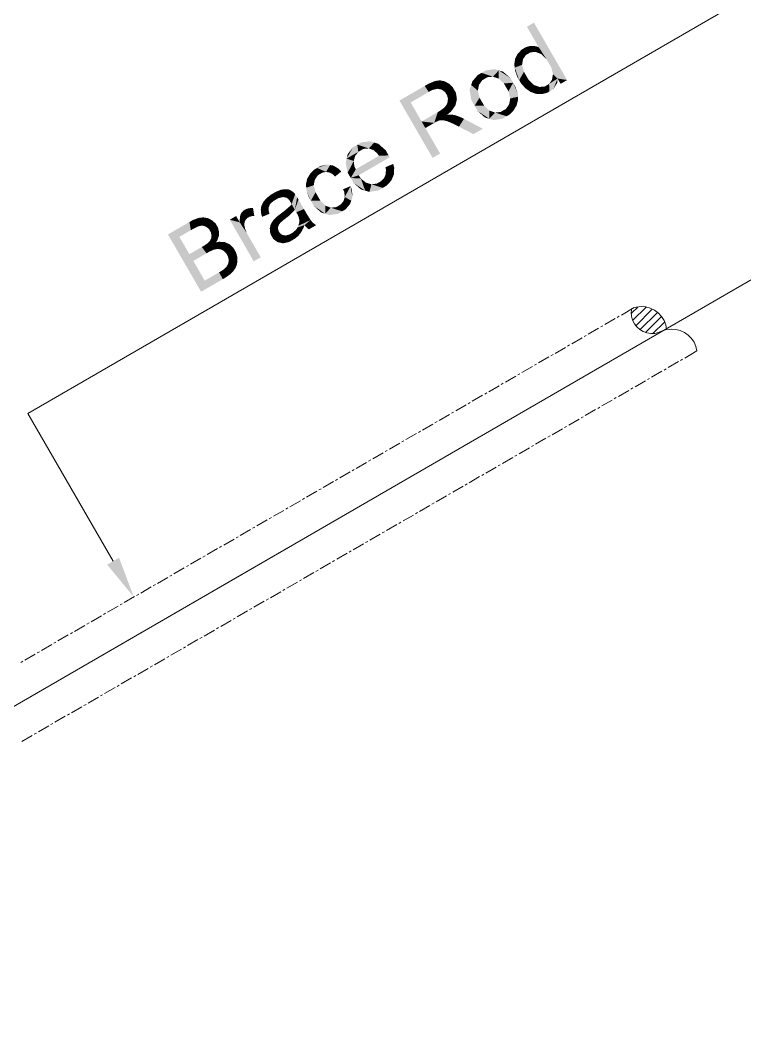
# Model space of a CAD drawing. Header units: millimetres. Extents: x 2 to 579, y 1 to 405.
# Drawn here: x 223.62 to 233.08, y 104.47 to 117.67 of the extents above; entities that cross this region are included whole.
import ezdxf

# ---------------------------------------------------------------- set-up
doc = ezdxf.new("R2010")
doc.units = ezdxf.units.MM
doc.linetypes.add('XKITLINE00', pattern=[0])
doc.layers.add('LinkedObject', color=7, linetype='Continuous', lineweight=0)

# ---------------------------------------------------------------- blocks, each defined once
blk = doc.blocks.new('*A4')
at = {"layer": 'LinkedObject'}
for color, points in [(7, [(230.33, 117.64), (230.394, 117.318), (230.238, 117.587)]), (7, [(230.33, 117.64), (230.495, 117.162), (230.394, 117.318)]), (7, [(230.495, 117.162), (230.33, 117.64), (230.763, 116.892)]), (7, [(230.118, 117.235), (230.224, 117.218), (230.101, 117.202)]), (7, [(230.168, 117.287), (230.224, 117.218), (230.118, 117.235)]), (7, [(230.201, 117.307), (230.224, 117.218), (230.168, 117.287)]), (7, [(230.226, 117.321), (230.286, 117.254), (230.201, 117.307)]), (7, [(230.201, 117.307), (230.286, 117.254), (230.254, 117.235)]), (7, [(230.224, 117.218), (230.201, 117.307), (230.254, 117.235)]), (7, [(230.275, 117.335), (230.286, 117.254), (230.226, 117.321)]), (7, [(230.3, 117.336), (230.286, 117.254), (230.275, 117.335)]), (7, [(230.3, 117.336), (230.354, 117.258), (230.286, 117.254)]), (7, [(230.325, 117.337), (230.354, 117.258), (230.3, 117.336)]), (7, [(230.372, 117.328), (230.354, 117.258), (230.325, 117.337)]), (7, [(230.394, 117.318), (230.354, 117.258), (230.372, 117.328)]), (7, [(230.354, 117.258), (230.394, 117.318), (230.39, 117.244)]), (7, [(230.39, 117.244), (230.394, 117.318), (230.426, 117.231)]), (7, [(230.394, 117.318), (230.495, 117.162), (230.426, 117.231)]), (7, [(230.084, 117.168), (230.181, 117.126), (230.073, 117.094)]), (7, [(230.073, 117.094), (230.181, 117.126), (230.079, 117.054)]), (7, [(230.079, 117.054), (230.181, 117.126), (230.175, 117.09)]), (7, [(230.187, 117.163), (230.084, 117.168), (230.101, 117.202)]), (7, [(230.181, 117.126), (230.084, 117.168), (230.187, 117.163)]), (7, [(230.101, 117.202), (230.224, 117.218), (230.187, 117.163)]), (7, [(230.495, 117.162), (230.763, 116.892), (230.527, 117.106)]), (7, [(230.527, 117.106), (230.763, 116.892), (230.556, 117.056)]), (7, [(229.645, 116.985), (229.51, 116.827), (229.595, 116.956)]), (7, [(229.655, 116.889), (229.51, 116.827), (229.645, 116.985)]), (7, [(229.814, 117.034), (229.645, 116.985), (229.701, 117.017)]), (7, [(229.87, 117.017), (229.645, 116.985), (229.814, 117.034)]), (7, [(229.795, 116.935), (229.645, 116.985), (229.87, 117.017)]), (7, [(229.645, 116.985), (229.723, 116.929), (229.689, 116.909)]), (7, [(229.723, 116.929), (229.645, 116.985), (229.795, 116.935)]), (7, [(229.655, 116.889), (229.645, 116.985), (229.689, 116.909)]), (7, [(229.795, 116.935), (229.87, 117.017), (229.833, 116.923)]), (7, [(229.87, 117.017), (229.871, 116.91), (229.833, 116.923)]), (7, [(230.021, 116.921), (229.87, 117.017), (229.927, 117.001)]), (7, [(230.058, 116.856), (229.87, 117.017), (230.021, 116.921)]), (7, [(229.937, 116.847), (229.87, 117.017), (230.058, 116.856)]), (7, [(229.871, 116.91), (229.87, 117.017), (229.937, 116.847)]), (7, [(230.175, 117.09), (230.137, 116.891), (230.079, 117.054)]), (7, [(230.079, 117.054), (230.137, 116.891), (230.084, 117.013)]), (7, [(230.084, 117.013), (230.137, 116.891), (230.113, 116.931)]), (7, [(230.2, 116.999), (230.137, 116.891), (230.175, 117.09)]), (7, [(230.137, 116.891), (230.2, 116.999), (230.231, 116.945)]), (7, [(230.556, 117.056), (230.763, 116.892), (230.579, 116.968)]), (7, [(230.579, 116.968), (230.638, 116.911), (230.572, 116.932)]), (7, [(230.579, 116.968), (230.763, 116.892), (230.638, 116.911)]), (7, [(229.068, 116.883), (228.904, 116.815), (229.036, 116.878)]), (7, [(229.068, 116.778), (228.904, 116.815), (229.068, 116.883)]), (7, [(229.036, 116.878), (228.904, 116.815), (228.954, 116.844)]), (7, [(229.1, 116.888), (229.097, 116.772), (229.068, 116.883)]), (7, [(229.068, 116.883), (229.097, 116.772), (229.068, 116.778)]), (7, [(229.097, 116.772), (229.1, 116.888), (229.126, 116.766)]), (7, [(229.192, 116.86), (229.1, 116.888), (229.162, 116.876)]), (7, [(229.126, 116.766), (229.1, 116.888), (229.192, 116.86)]), (7, [(229.192, 116.86), (229.171, 116.733), (229.126, 116.766)]), (7, [(229.222, 116.843), (229.171, 116.733), (229.192, 116.86)]), (7, [(229.27, 116.796), (229.171, 116.733), (229.222, 116.843)]), (7, [(229.595, 116.956), (229.51, 116.827), (229.527, 116.877)]), (7, [(229.613, 116.83), (229.51, 116.827), (229.655, 116.889)]), (7, [(229.51, 116.827), (229.613, 116.83), (229.605, 116.791)]), (7, [(229.937, 116.847), (230.058, 116.856), (229.966, 116.797)]), (7, [(230.058, 116.856), (229.997, 116.744), (229.966, 116.797)]), (7, [(229.997, 116.744), (230.058, 116.856), (230.02, 116.651)]), (7, [(230.02, 116.651), (230.058, 116.856), (230.122, 116.674)]), (7, [(230.12, 116.713), (230.058, 116.856), (230.088, 116.804)]), (7, [(230.122, 116.674), (230.058, 116.856), (230.12, 116.713)]), (7, [(230.261, 116.893), (230.137, 116.891), (230.231, 116.945)]), (7, [(230.137, 116.891), (230.261, 116.893), (230.161, 116.849)]), (7, [(230.161, 116.849), (230.261, 116.893), (230.218, 116.784)]), (7, [(230.218, 116.784), (230.261, 116.893), (230.252, 116.761)]), (7, [(230.252, 116.761), (230.261, 116.893), (230.328, 116.828)]), (7, [(230.528, 116.841), (230.533, 116.743), (230.498, 116.823)]), (7, [(230.528, 116.841), (230.638, 116.911), (230.533, 116.743)]), (7, [(230.565, 116.895), (230.638, 116.911), (230.528, 116.841)]), (7, [(230.533, 116.743), (230.638, 116.911), (230.583, 116.772)]), (7, [(230.638, 116.911), (230.565, 116.895), (230.572, 116.932)]), (7, [(230.583, 116.772), (230.638, 116.911), (230.635, 116.856)]), (7, [(230.638, 116.911), (230.763, 116.892), (230.678, 116.842)]), (7, [(228.956, 116.736), (228.573, 116.624), (228.904, 116.815)]), (7, [(228.72, 116.599), (228.573, 116.624), (228.956, 116.736)]), (7, [(228.904, 116.815), (228.998, 116.76), (228.956, 116.736)]), (7, [(228.998, 116.76), (228.904, 116.815), (229.068, 116.778)]), (7, [(229.288, 116.765), (229.171, 116.733), (229.27, 116.796)]), (7, [(229.171, 116.733), (229.288, 116.765), (229.186, 116.707)]), (7, [(229.288, 116.765), (229.197, 116.688), (229.186, 116.707)]), (7, [(229.197, 116.688), (229.288, 116.765), (229.206, 116.649)]), (7, [(229.206, 116.649), (229.288, 116.765), (229.314, 116.601)]), (7, [(229.324, 116.643), (229.288, 116.765), (229.311, 116.725)]), (7, [(229.314, 116.601), (229.288, 116.765), (229.324, 116.643)]), (7, [(229.51, 116.827), (229.555, 116.555), (229.489, 116.766)]), (7, [(229.489, 116.766), (229.555, 116.555), (229.512, 116.631)]), (7, [(229.597, 116.753), (229.555, 116.555), (229.51, 116.827)]), (7, [(229.597, 116.753), (229.51, 116.827), (229.605, 116.791)]), (7, [(229.619, 116.662), (229.555, 116.555), (229.597, 116.753)]), (7, [(230.328, 116.828), (230.356, 116.712), (230.252, 116.761)]), (7, [(230.252, 116.761), (230.356, 116.712), (230.285, 116.737)]), (7, [(230.365, 116.815), (230.356, 116.712), (230.328, 116.828)]), (7, [(230.356, 116.712), (230.365, 116.815), (230.393, 116.71)]), (7, [(230.393, 116.71), (230.365, 116.815), (230.401, 116.802)]), (7, [(230.401, 116.802), (230.533, 116.743), (230.393, 116.71)]), (7, [(230.393, 116.71), (230.533, 116.743), (230.431, 116.708)]), (7, [(230.468, 116.806), (230.533, 116.743), (230.401, 116.802)]), (7, [(230.431, 116.708), (230.533, 116.743), (230.501, 116.724)]), (7, [(230.533, 116.743), (230.468, 116.806), (230.498, 116.823)]), (7, [(228.863, 116.351), (229.006, 115.876), (228.573, 116.624)]), (7, [(228.573, 116.624), (228.72, 116.599), (228.863, 116.351)]), (7, [(229.173, 116.549), (229.314, 116.601), (229.158, 116.531)]), (7, [(229.304, 116.559), (229.158, 116.531), (229.314, 116.601)]), (7, [(229.188, 116.567), (229.314, 116.601), (229.173, 116.549)]), (7, [(229.314, 116.601), (229.188, 116.567), (229.204, 116.607)]), (7, [(229.205, 116.628), (229.314, 116.601), (229.204, 116.607)]), (7, [(229.206, 116.649), (229.314, 116.601), (229.205, 116.628)]), (7, [(229.555, 116.555), (229.619, 116.662), (229.649, 116.61)]), (7, [(229.679, 116.558), (229.555, 116.555), (229.649, 116.61)]), (7, [(230.084, 116.528), (229.963, 116.514), (230.005, 116.573)]), (7, [(230.013, 116.612), (230.105, 116.562), (230.005, 116.573)]), (7, [(230.005, 116.573), (230.105, 116.562), (230.084, 116.528)]), (7, [(230.122, 116.674), (230.013, 116.612), (230.02, 116.651)]), (7, [(230.123, 116.634), (230.013, 116.612), (230.122, 116.674)]), (7, [(230.105, 116.562), (230.013, 116.612), (230.123, 116.634)]), (7, [(229.027, 116.332), (228.863, 116.351), (229.075, 116.474)]), (7, [(229.027, 116.332), (229.075, 116.474), (229.046, 116.343)]), (7, [(229.046, 116.343), (229.075, 116.474), (229.075, 116.357)]), (7, [(229.125, 116.367), (229.075, 116.474), (229.109, 116.494)]), (7, [(229.075, 116.357), (229.075, 116.474), (229.084, 116.36)]), (7, [(229.084, 116.36), (229.075, 116.474), (229.097, 116.364)]), (7, [(229.097, 116.364), (229.075, 116.474), (229.125, 116.367)]), (7, [(229.158, 116.531), (229.196, 116.44), (229.109, 116.494)]), (7, [(229.125, 116.367), (229.109, 116.494), (229.141, 116.366)]), (7, [(229.109, 116.494), (229.196, 116.44), (229.141, 116.366)]), (7, [(229.141, 116.366), (229.196, 116.44), (229.156, 116.365)]), (7, [(229.196, 116.44), (229.195, 116.355), (229.156, 116.365)]), (7, [(229.245, 116.478), (229.158, 116.531), (229.304, 116.559)]), (7, [(229.196, 116.44), (229.158, 116.531), (229.245, 116.478)]), (7, [(229.221, 116.442), (229.195, 116.355), (229.196, 116.44)]), (7, [(229.195, 116.355), (229.221, 116.442), (229.22, 116.345)]), (7, [(229.22, 116.345), (229.221, 116.442), (229.244, 116.335)]), (7, [(229.277, 116.437), (229.221, 116.442), (229.261, 116.44)]), (7, [(229.244, 116.335), (229.221, 116.442), (229.277, 116.437)]), (7, [(229.277, 116.437), (229.31, 116.304), (229.244, 116.335)]), (7, [(229.31, 116.43), (229.31, 116.304), (229.277, 116.437)]), (7, [(229.679, 116.558), (229.747, 116.386), (229.555, 116.555)]), (7, [(229.555, 116.555), (229.747, 116.386), (229.595, 116.487)]), (7, [(229.595, 116.487), (229.747, 116.386), (229.691, 116.402)]), (7, [(229.747, 116.493), (229.747, 116.386), (229.679, 116.558)]), (7, [(229.747, 116.386), (229.747, 116.493), (229.785, 116.48)]), (7, [(229.822, 116.467), (229.747, 116.386), (229.785, 116.48)]), (7, [(229.822, 116.467), (229.973, 116.419), (229.747, 116.386)]), (7, [(229.895, 116.475), (229.973, 116.419), (229.822, 116.467)]), (7, [(229.973, 116.419), (229.895, 116.475), (229.929, 116.495)]), (7, [(229.963, 116.514), (229.973, 116.419), (229.929, 116.495)]), (7, [(230.064, 116.494), (229.963, 116.514), (230.084, 116.528)]), (7, [(230.008, 116.439), (229.963, 116.514), (230.064, 116.494)]), (7, [(229.973, 116.419), (229.963, 116.514), (230.008, 116.439)]), (7, [(228.863, 116.351), (228.912, 116.265), (229.006, 115.876)]), (7, [(228.912, 116.265), (228.863, 116.351), (229.027, 116.332)]), (7, [(229.379, 116.404), (229.31, 116.304), (229.31, 116.43)]), (7, [(229.31, 116.304), (229.379, 116.404), (229.351, 116.283)]), (7, [(229.351, 116.283), (229.379, 116.404), (229.416, 116.385)]), (7, [(229.351, 116.283), (229.416, 116.385), (229.539, 116.185)]), (7, [(229.539, 116.185), (229.416, 116.385), (229.663, 116.256)]), (7, [(229.747, 116.386), (229.973, 116.419), (229.803, 116.369)]), (7, [(229.803, 116.369), (229.973, 116.419), (229.916, 116.386)]), (7, [(229.006, 115.876), (228.912, 116.265), (229.104, 115.933)]), (7, [(228.023, 116.048), (227.884, 115.867), (227.967, 116.015)]), (7, [(228.036, 115.954), (227.884, 115.867), (228.023, 116.048)]), (7, [(228.188, 116.093), (228.023, 116.048), (228.077, 116.079)]), (7, [(228.243, 116.076), (228.023, 116.048), (228.188, 116.093)]), (7, [(228.175, 115.999), (228.023, 116.048), (228.243, 116.076)]), (7, [(228.023, 116.048), (228.102, 115.993), (228.068, 115.973)]), (7, [(228.102, 115.993), (228.023, 116.048), (228.175, 115.999)]), (7, [(228.036, 115.954), (228.023, 116.048), (228.068, 115.973)]), (7, [(228.175, 115.999), (228.243, 116.076), (228.212, 115.985)]), (7, [(228.243, 116.076), (228.236, 115.976), (228.212, 115.985)]), (7, [(228.236, 115.976), (228.243, 116.076), (228.283, 115.935)]), (7, [(228.394, 115.975), (228.243, 116.076), (228.299, 116.059)]), (7, [(228.283, 115.935), (228.243, 116.076), (228.394, 115.975)]), (7, [(227.967, 116.015), (227.884, 115.867), (227.898, 115.925)]), (7, [(227.995, 115.902), (227.884, 115.867), (228.036, 115.954)]), (7, [(228.435, 115.904), (227.937, 115.614), (228.432, 115.908)]), (7, [(228.004, 115.728), (228.432, 115.908), (227.937, 115.614)]), (7, [(228.306, 115.903), (228.432, 115.908), (228.004, 115.728)]), (7, [(228.283, 115.935), (228.394, 115.975), (228.306, 115.903)]), (7, [(228.432, 115.908), (228.306, 115.903), (228.394, 115.975)]), (7, [(227.627, 115.789), (227.498, 115.744), (227.542, 115.769)]), (7, [(227.668, 115.782), (227.498, 115.744), (227.627, 115.789)]), (7, [(227.615, 115.693), (227.498, 115.744), (227.668, 115.782)]), (7, [(227.615, 115.693), (227.668, 115.782), (227.639, 115.688)]), (7, [(227.668, 115.782), (227.663, 115.684), (227.639, 115.688)]), (7, [(227.663, 115.684), (227.668, 115.782), (227.71, 115.656)]), (7, [(227.781, 115.733), (227.668, 115.782), (227.709, 115.776)]), (7, [(227.813, 115.697), (227.668, 115.782), (227.781, 115.733)]), (7, [(227.71, 115.656), (227.668, 115.782), (227.813, 115.697)]), (7, [(227.884, 115.867), (227.897, 115.682), (227.871, 115.809)]), (7, [(227.986, 115.869), (227.884, 115.867), (227.995, 115.902)]), (7, [(227.884, 115.867), (227.986, 115.869), (227.976, 115.835)]), (7, [(227.976, 115.835), (227.897, 115.682), (227.884, 115.867)]), (7, [(227.985, 115.765), (227.897, 115.682), (227.976, 115.835)]), (7, [(228.442, 115.891), (227.937, 115.614), (228.435, 115.904)]), (7, [(228.446, 115.883), (227.937, 115.614), (228.442, 115.891)]), (7, [(228.042, 115.649), (227.937, 115.614), (228.446, 115.883)]), (7, [(228.492, 115.797), (228.397, 115.719), (228.39, 115.754)]), (7, [(228.393, 115.66), (228.492, 115.797), (228.501, 115.66)]), (7, [(228.397, 115.719), (228.492, 115.797), (228.393, 115.66)]), (7, [(228.501, 115.66), (228.492, 115.797), (228.505, 115.749)]), (7, [(227.408, 115.67), (227.51, 115.651), (227.388, 115.637)]), (7, [(227.388, 115.637), (227.51, 115.651), (227.469, 115.593)]), (7, [(227.463, 115.724), (227.51, 115.651), (227.408, 115.67)]), (7, [(227.498, 115.744), (227.51, 115.651), (227.463, 115.724)]), (7, [(227.498, 115.744), (227.568, 115.684), (227.545, 115.671)]), (7, [(227.568, 115.684), (227.498, 115.744), (227.615, 115.693)]), (7, [(227.51, 115.651), (227.498, 115.744), (227.545, 115.671)]), (7, [(227.71, 115.656), (227.813, 115.697), (227.732, 115.632)]), (7, [(227.897, 115.682), (227.985, 115.765), (228.004, 115.728)]), (7, [(228.004, 115.728), (227.937, 115.614), (227.897, 115.682)]), (7, [(228.07, 115.606), (227.937, 115.614), (228.042, 115.649)]), (7, [(228.383, 115.636), (228.501, 115.66), (228.373, 115.613)]), (7, [(228.484, 115.62), (228.373, 115.613), (228.501, 115.66)]), (7, [(228.393, 115.66), (228.501, 115.66), (228.383, 115.636)]), (7, [(227.368, 115.603), (227.461, 115.556), (227.352, 115.528)]), (7, [(227.352, 115.528), (227.461, 115.556), (227.356, 115.487)]), (7, [(227.356, 115.487), (227.461, 115.556), (227.454, 115.518)]), (7, [(227.454, 115.518), (227.416, 115.316), (227.356, 115.487)]), (7, [(227.469, 115.593), (227.368, 115.603), (227.388, 115.637)]), (7, [(227.461, 115.556), (227.368, 115.603), (227.469, 115.593)]), (7, [(227.478, 115.427), (227.416, 115.316), (227.454, 115.518)]), (7, [(227.937, 115.614), (228.125, 115.449), (227.975, 115.548)]), (7, [(228.07, 115.606), (228.125, 115.449), (227.937, 115.614)]), (7, [(227.975, 115.548), (228.125, 115.449), (228.069, 115.465)]), (7, [(228.135, 115.553), (228.125, 115.449), (228.07, 115.606)]), (7, [(228.125, 115.449), (228.135, 115.553), (228.181, 115.432)]), (7, [(228.171, 115.542), (228.181, 115.432), (228.135, 115.553)]), (7, [(228.208, 115.531), (228.181, 115.432), (228.171, 115.542)]), (7, [(228.208, 115.531), (228.356, 115.484), (228.181, 115.432)]), (7, [(228.278, 115.54), (228.356, 115.484), (228.208, 115.531)]), (7, [(228.312, 115.56), (228.356, 115.484), (228.278, 115.54)]), (7, [(228.337, 115.575), (228.356, 115.484), (228.312, 115.56)]), (7, [(228.337, 115.575), (228.484, 115.62), (228.356, 115.484)]), (7, [(228.373, 115.613), (228.484, 115.62), (228.337, 115.575)]), (7, [(228.356, 115.484), (228.484, 115.62), (228.403, 115.512)]), (7, [(228.403, 115.512), (228.484, 115.62), (228.467, 115.579)]), (7, [(226.892, 115.394), (226.815, 115.324), (226.836, 115.349)]), (7, [(226.925, 115.311), (226.815, 115.324), (226.892, 115.394)]), (7, [(226.927, 115.414), (226.992, 115.35), (226.892, 115.394)]), (7, [(226.925, 115.311), (226.892, 115.394), (226.958, 115.33)]), (7, [(226.958, 115.33), (226.892, 115.394), (226.992, 115.35)]), (7, [(227.049, 115.463), (226.927, 115.414), (227.023, 115.459)]), (7, [(227.054, 115.365), (226.927, 115.414), (227.049, 115.463)]), (7, [(227.023, 115.459), (226.927, 115.414), (226.962, 115.434)]), (7, [(226.992, 115.35), (226.927, 115.414), (227.054, 115.365)]), (7, [(227.12, 115.465), (227.049, 115.463), (227.076, 115.467)]), (7, [(227.137, 115.459), (227.049, 115.463), (227.12, 115.465)]), (7, [(227.054, 115.365), (227.049, 115.463), (227.08, 115.359)]), (7, [(227.08, 115.359), (227.049, 115.463), (227.1, 115.356)]), (7, [(227.049, 115.463), (227.136, 115.324), (227.1, 115.356)]), (7, [(227.137, 115.459), (227.136, 115.324), (227.049, 115.463)]), (7, [(227.154, 115.452), (227.136, 115.324), (227.137, 115.459)]), (7, [(227.187, 115.429), (227.136, 115.324), (227.154, 115.452)]), (7, [(227.202, 115.413), (227.136, 115.324), (227.187, 115.429)]), (7, [(227.136, 115.324), (227.202, 115.413), (227.211, 115.402)]), (7, [(227.136, 115.324), (227.211, 115.402), (227.152, 115.296)]), (7, [(227.152, 115.296), (227.211, 115.402), (227.153, 115.293)]), (7, [(227.153, 115.293), (227.211, 115.402), (227.16, 115.281)]), (7, [(227.16, 115.281), (227.211, 115.402), (227.165, 115.271)]), (7, [(227.165, 115.271), (227.211, 115.402), (227.207, 115.2)]), (7, [(227.237, 115.361), (227.207, 115.2), (227.211, 115.402)]), (7, [(227.356, 115.487), (227.416, 115.316), (227.361, 115.445)]), (7, [(227.361, 115.445), (227.416, 115.316), (227.391, 115.36)]), (7, [(227.416, 115.316), (227.478, 115.427), (227.509, 115.373)]), (7, [(227.935, 115.507), (227.853, 115.429), (227.837, 115.466)]), (7, [(227.853, 115.429), (227.935, 115.507), (227.859, 115.365)]), (7, [(227.859, 115.365), (227.935, 115.507), (227.944, 115.317)]), (7, [(227.959, 115.361), (227.935, 115.507), (227.954, 115.456)]), (7, [(227.944, 115.317), (227.935, 115.507), (227.959, 115.361)]), (7, [(228.181, 115.432), (228.356, 115.484), (228.296, 115.45)]), (7, [(226.875, 115.252), (226.766, 115.223), (226.884, 115.273)]), (7, [(226.769, 115.248), (226.884, 115.273), (226.766, 115.223)]), (7, [(226.866, 115.232), (226.766, 115.223), (226.875, 115.252)]), (7, [(226.794, 115.299), (226.884, 115.273), (226.769, 115.248)]), (7, [(226.815, 115.324), (226.884, 115.273), (226.794, 115.299)]), (7, [(226.884, 115.273), (226.815, 115.324), (226.925, 115.311)]), (7, [(227.144, 115.247), (227.207, 115.2), (227.071, 115.184)]), (7, [(227.165, 115.271), (227.207, 115.2), (227.144, 115.247)]), (7, [(227.255, 115.331), (227.207, 115.2), (227.237, 115.361)]), (7, [(227.255, 115.331), (227.226, 115.166), (227.207, 115.2)]), (7, [(227.326, 115.208), (227.226, 115.166), (227.255, 115.331)]), (7, [(227.54, 115.319), (227.416, 115.316), (227.509, 115.373)]), (7, [(227.54, 115.319), (227.604, 115.147), (227.416, 115.316)]), (7, [(227.416, 115.316), (227.604, 115.147), (227.455, 115.249)]), (7, [(227.455, 115.249), (227.604, 115.147), (227.549, 115.164)]), (7, [(227.607, 115.252), (227.604, 115.147), (227.54, 115.319)]), (7, [(227.604, 115.147), (227.607, 115.252), (227.642, 115.239)]), (7, [(227.825, 115.178), (227.746, 115.233), (227.78, 115.252)]), (7, [(227.807, 115.268), (227.825, 115.178), (227.78, 115.252)]), (7, [(227.807, 115.268), (227.944, 115.317), (227.825, 115.178)]), (7, [(227.842, 115.311), (227.944, 115.317), (227.807, 115.268)]), (7, [(227.825, 115.178), (227.944, 115.317), (227.869, 115.203)]), (7, [(227.944, 115.317), (227.842, 115.311), (227.851, 115.338)]), (7, [(227.859, 115.365), (227.944, 115.317), (227.851, 115.338)]), (7, [(227.869, 115.203), (227.944, 115.317), (227.928, 115.273)]), (7, [(226.488, 115.034), (226.357, 115.069), (226.44, 115.117)]), (7, [(226.494, 115.127), (226.488, 115.034), (226.487, 115.072)]), (7, [(226.502, 115.144), (226.488, 115.034), (226.494, 115.127)]), (7, [(226.585, 115.09), (226.488, 115.034), (226.502, 115.144)]), (7, [(226.51, 115.161), (226.6, 115.098), (226.502, 115.144)]), (7, [(226.502, 115.144), (226.6, 115.098), (226.585, 115.09)]), (7, [(226.534, 115.187), (226.6, 115.098), (226.51, 115.161)]), (7, [(226.55, 115.196), (226.6, 115.098), (226.534, 115.187)]), (7, [(226.628, 115.222), (226.55, 115.196), (226.573, 115.21)]), (7, [(226.661, 115.221), (226.55, 115.196), (226.628, 115.222)]), (7, [(226.656, 115.118), (226.55, 115.196), (226.661, 115.221)]), (7, [(226.55, 115.196), (226.617, 115.108), (226.6, 115.098)]), (7, [(226.617, 115.108), (226.55, 115.196), (226.656, 115.118)]), (7, [(226.656, 115.118), (226.661, 115.221), (226.678, 115.118)]), (7, [(226.766, 115.223), (226.779, 115.106), (226.762, 115.197)]), (7, [(226.762, 115.197), (226.779, 115.106), (226.769, 115.139)]), (7, [(226.866, 115.232), (226.779, 115.106), (226.766, 115.223)]), (7, [(226.867, 115.179), (226.779, 115.106), (226.866, 115.232)]), (7, [(226.779, 115.106), (226.867, 115.179), (226.876, 115.146)]), (7, [(226.994, 115.126), (227.051, 115.058), (226.958, 115.096)]), (7, [(227.02, 115.145), (227.077, 115.078), (226.994, 115.126)]), (7, [(226.994, 115.126), (227.077, 115.078), (227.051, 115.058)]), (7, [(227.071, 115.184), (227.123, 115.114), (227.02, 115.145)]), (7, [(227.02, 115.145), (227.123, 115.114), (227.077, 115.078)]), (7, [(227.071, 115.184), (227.207, 115.2), (227.123, 115.114)]), (7, [(227.123, 115.114), (227.207, 115.2), (227.188, 115.175)]), (7, [(227.326, 115.208), (227.244, 115.135), (227.226, 115.166)]), (7, [(227.244, 115.135), (227.326, 115.208), (227.263, 115.085)]), (7, [(227.254, 114.99), (227.363, 115.144), (227.413, 115.065)]), (7, [(227.266, 115.04), (227.363, 115.144), (227.254, 114.99)]), (7, [(227.263, 115.085), (227.326, 115.208), (227.363, 115.144)]), (7, [(227.363, 115.144), (227.264, 115.065), (227.263, 115.085)]), (7, [(227.264, 115.065), (227.363, 115.144), (227.266, 115.04)]), (7, [(227.677, 115.226), (227.604, 115.147), (227.642, 115.239)]), (7, [(227.677, 115.226), (227.825, 115.178), (227.604, 115.147)]), (7, [(227.604, 115.147), (227.825, 115.178), (227.659, 115.13)]), (7, [(227.659, 115.13), (227.825, 115.178), (227.769, 115.145)]), (7, [(227.746, 115.233), (227.825, 115.178), (227.677, 115.226)]), (7, [(225.849, 114.932), (225.55, 114.877), (225.83, 115.039)]), (7, [(225.873, 115.064), (225.95, 114.983), (225.83, 115.039)]), (7, [(225.83, 115.039), (225.95, 114.983), (225.89, 114.955)]), (7, [(225.849, 114.932), (225.83, 115.039), (225.89, 114.955)]), (7, [(225.949, 115.092), (225.95, 114.983), (225.873, 115.064)]), (7, [(225.989, 114.992), (225.949, 115.092), (225.981, 115.096)]), (7, [(225.95, 114.983), (225.949, 115.092), (225.969, 114.987)]), (7, [(225.969, 114.987), (225.949, 115.092), (225.989, 114.992)]), (7, [(226.014, 115.099), (226.026, 114.987), (225.981, 115.096)]), (7, [(225.981, 115.096), (226.026, 114.987), (225.989, 114.992)]), (7, [(226.074, 115.088), (226.026, 114.987), (226.014, 115.099)]), (7, [(226.103, 115.073), (226.026, 114.987), (226.074, 115.088)]), (7, [(226.026, 114.987), (226.103, 115.073), (226.043, 114.978)]), (7, [(226.103, 115.073), (226.06, 114.969), (226.043, 114.978)]), (7, [(226.06, 114.969), (226.103, 115.073), (226.088, 114.942)]), (7, [(226.088, 114.942), (226.103, 115.073), (226.189, 114.991)]), (7, [(226.189, 114.991), (226.099, 114.923), (226.088, 114.942)]), (7, [(226.099, 114.923), (226.189, 114.991), (226.11, 114.903)]), (7, [(226.174, 115.017), (226.103, 115.073), (226.131, 115.058)]), (7, [(226.189, 114.991), (226.103, 115.073), (226.174, 115.017)]), (7, [(226.11, 114.903), (226.189, 114.991), (226.119, 114.865)]), (7, [(226.119, 114.865), (226.189, 114.991), (226.215, 114.886)]), (7, [(226.216, 114.914), (226.189, 114.991), (226.203, 114.967)]), (7, [(226.215, 114.886), (226.189, 114.991), (226.216, 114.914)]), (7, [(226.357, 115.069), (226.488, 115.034), (226.67, 114.526)]), (7, [(226.563, 115.065), (226.488, 115.034), (226.585, 115.09)]), (7, [(226.557, 115.049), (226.488, 115.034), (226.563, 115.065)]), (7, [(226.55, 115.033), (226.488, 115.034), (226.557, 115.049)]), (7, [(226.581, 114.892), (226.762, 114.579), (226.488, 115.034)]), (7, [(226.581, 114.892), (226.488, 115.034), (226.558, 114.95)]), (7, [(226.558, 114.95), (226.488, 115.034), (226.552, 114.979)]), (7, [(226.552, 114.979), (226.488, 115.034), (226.547, 114.998)]), (7, [(226.547, 114.998), (226.488, 115.034), (226.55, 115.033)]), (7, [(226.67, 114.526), (226.488, 115.034), (226.762, 114.579)]), (7, [(226.889, 114.998), (226.989, 114.963), (226.88, 114.958)]), (7, [(226.989, 114.976), (226.889, 114.998), (226.898, 115.016)]), (7, [(226.989, 114.963), (226.889, 114.998), (226.989, 114.976)]), (7, [(226.907, 115.034), (226.999, 115.002), (226.898, 115.016)]), (7, [(226.898, 115.016), (226.999, 115.002), (226.989, 114.976)]), (7, [(226.931, 115.069), (226.999, 115.002), (226.907, 115.034)]), (7, [(226.946, 115.084), (226.999, 115.002), (226.931, 115.069)]), (7, [(226.958, 115.096), (227.016, 115.026), (226.946, 115.084)]), (7, [(226.999, 115.002), (226.946, 115.084), (227.008, 115.014)]), (7, [(227.008, 115.014), (226.946, 115.084), (227.016, 115.026)]), (7, [(226.958, 115.096), (227.051, 115.058), (227.016, 115.026)]), (7, [(227.333, 114.998), (227.227, 114.943), (227.241, 114.967)]), (7, [(227.32, 114.962), (227.227, 114.943), (227.333, 114.998)]), (7, [(227.413, 115.065), (227.333, 114.998), (227.241, 114.967)]), (7, [(227.254, 114.99), (227.413, 115.065), (227.241, 114.967)]), (7, [(227.333, 114.998), (227.413, 115.065), (227.347, 114.981)]), (7, [(227.347, 114.981), (227.413, 115.065), (227.425, 115.05)]), (7, [(227.425, 115.05), (227.375, 114.953), (227.347, 114.981)]), (7, [(227.438, 115.034), (227.375, 114.953), (227.425, 115.05)]), (7, [(227.438, 115.034), (227.391, 114.943), (227.375, 114.953)]), (7, [(227.469, 115.009), (227.391, 114.943), (227.438, 115.034)]), (7, [(227.391, 114.943), (227.469, 115.009), (227.486, 114.998)]), (7, [(225.699, 114.845), (225.55, 114.877), (225.849, 114.932)]), (7, [(225.55, 114.877), (225.881, 114.531), (225.982, 114.129)]), (7, [(225.83, 114.619), (225.881, 114.531), (225.55, 114.877)]), (7, [(225.55, 114.877), (225.699, 114.845), (225.83, 114.619)]), (7, [(226.215, 114.886), (226.115, 114.828), (226.119, 114.865)]), (7, [(226.215, 114.857), (226.115, 114.828), (226.215, 114.886)]), (7, [(226.195, 114.8), (226.115, 114.828), (226.215, 114.857)]), (7, [(226.88, 114.958), (226.989, 114.963), (226.881, 114.936)]), (7, [(226.881, 114.936), (226.989, 114.963), (226.988, 114.949)]), (7, [(226.988, 114.949), (226.905, 114.853), (226.881, 114.936)]), (7, [(226.881, 114.936), (226.905, 114.853), (226.881, 114.914)]), (7, [(226.881, 114.914), (226.905, 114.853), (226.893, 114.873)]), (7, [(226.994, 114.924), (226.905, 114.853), (226.988, 114.949)]), (7, [(226.905, 114.853), (226.994, 114.924), (227.001, 114.912)]), (7, [(227.012, 114.894), (226.905, 114.853), (227.001, 114.912)]), (7, [(226.905, 114.853), (227.012, 114.894), (226.924, 114.819)]), (7, [(226.924, 114.819), (227.012, 114.894), (226.98, 114.777)]), (7, [(226.98, 114.777), (227.012, 114.894), (227.017, 114.769)]), (7, [(227.017, 114.769), (227.012, 114.894), (227.043, 114.871)]), (7, [(227.043, 114.871), (227.054, 114.761), (227.017, 114.769)]), (7, [(227.064, 114.867), (227.054, 114.761), (227.043, 114.871)]), (7, [(227.085, 114.862), (227.054, 114.761), (227.064, 114.867)]), (7, [(227.054, 114.761), (227.085, 114.862), (227.135, 114.779)]), (7, [(227.179, 114.805), (227.085, 114.862), (227.133, 114.874)]), (7, [(227.135, 114.779), (227.085, 114.862), (227.179, 114.805)]), (7, [(227.16, 114.889), (227.206, 114.82), (227.133, 114.874)]), (7, [(227.133, 114.874), (227.206, 114.82), (227.179, 114.805)]), (7, [(227.186, 114.904), (227.206, 114.82), (227.16, 114.889)]), (7, [(227.27, 114.881), (227.186, 114.904), (227.227, 114.943)]), (7, [(227.252, 114.858), (227.186, 114.904), (227.27, 114.881)]), (7, [(227.206, 114.82), (227.186, 114.904), (227.252, 114.858)]), (7, [(227.289, 114.903), (227.227, 114.943), (227.32, 114.962)]), (7, [(227.27, 114.881), (227.227, 114.943), (227.289, 114.903)]), (7, [(226.09, 114.652), (225.992, 114.713), (226.025, 114.732)]), (7, [(226.025, 114.732), (226.177, 114.772), (226.09, 114.652)]), (7, [(226.07, 114.764), (226.177, 114.772), (226.025, 114.732)]), (7, [(226.082, 114.777), (226.195, 114.8), (226.07, 114.764)]), (7, [(226.177, 114.772), (226.07, 114.764), (226.195, 114.8)]), (7, [(226.097, 114.793), (226.195, 114.8), (226.082, 114.777)]), (7, [(226.09, 114.652), (226.177, 114.772), (226.149, 114.678)]), (7, [(226.115, 114.828), (226.195, 114.8), (226.097, 114.793)]), (7, [(226.177, 114.772), (226.194, 114.687), (226.149, 114.678)]), (7, [(226.288, 114.778), (226.177, 114.772), (226.216, 114.781)]), (7, [(226.236, 114.683), (226.177, 114.772), (226.288, 114.778)]), (7, [(226.194, 114.687), (226.177, 114.772), (226.236, 114.683)]), (7, [(226.236, 114.683), (226.288, 114.778), (226.256, 114.673)]), (7, [(226.256, 114.673), (226.288, 114.778), (226.276, 114.664)]), (7, [(226.276, 114.664), (226.288, 114.778), (226.32, 114.764)]), (7, [(226.32, 114.764), (226.308, 114.634), (226.276, 114.664)]), (7, [(226.352, 114.751), (226.308, 114.634), (226.32, 114.764)]), (7, [(226.403, 114.704), (226.308, 114.634), (226.352, 114.751)]), (7, [(226.054, 114.631), (225.83, 114.619), (225.992, 114.713)]), (7, [(225.881, 114.531), (225.83, 114.619), (226.054, 114.631)]), (7, [(226.054, 114.631), (225.992, 114.713), (226.09, 114.652)]), (7, [(226.422, 114.672), (226.308, 114.634), (226.403, 114.704)]), (7, [(226.308, 114.634), (226.422, 114.672), (226.32, 114.613)]), (7, [(226.422, 114.672), (226.33, 114.595), (226.32, 114.613)]), (7, [(226.33, 114.595), (226.422, 114.672), (226.341, 114.559)]), (7, [(226.341, 114.559), (226.422, 114.672), (226.456, 114.561)]), (7, [(226.454, 114.59), (226.422, 114.672), (226.437, 114.646)]), (7, [(226.456, 114.561), (226.422, 114.672), (226.454, 114.59)]), (7, [(225.982, 114.129), (225.881, 114.531), (226.03, 114.274)]), (7, [(226.32, 114.464), (226.432, 114.438), (226.297, 114.437)]), (7, [(226.441, 114.46), (226.32, 114.464), (226.335, 114.492)]), (7, [(226.432, 114.438), (226.32, 114.464), (226.441, 114.46)]), (7, [(226.342, 114.524), (226.45, 114.482), (226.335, 114.492)]), (7, [(226.335, 114.492), (226.45, 114.482), (226.441, 114.46)]), (7, [(226.456, 114.561), (226.342, 114.524), (226.341, 114.559)]), (7, [(226.458, 114.532), (226.342, 114.524), (226.456, 114.561)]), (7, [(226.45, 114.482), (226.342, 114.524), (226.458, 114.532)]), (7, [(226.217, 114.382), (226.267, 114.293), (226.03, 114.274)]), (7, [(226.241, 114.396), (226.303, 114.314), (226.217, 114.382)]), (7, [(226.217, 114.382), (226.303, 114.314), (226.267, 114.293)]), (7, [(226.273, 114.417), (226.36, 114.355), (226.241, 114.396)]), (7, [(226.241, 114.396), (226.36, 114.355), (226.303, 114.314)]), (7, [(226.282, 114.424), (226.36, 114.355), (226.273, 114.417)]), (7, [(226.381, 114.376), (226.282, 114.424), (226.297, 114.437)]), (7, [(226.36, 114.355), (226.282, 114.424), (226.381, 114.376)]), (7, [(226.297, 114.437), (226.432, 114.438), (226.381, 114.376)]), (7, [(226.381, 114.376), (226.432, 114.438), (226.402, 114.396)]), (7, [(226.03, 114.274), (226.267, 114.293), (225.982, 114.129)]), (6, [(224.756, 110.567), (224.911, 110.657), (225.104, 110.145)])]:
    blk.add_hatch(color=color, dxfattribs=at).paths.add_polyline_path(points, flags=17)
at = {"layer": 'LinkedObject', "color": 6, "linetype": 'XKITLINE00', "lineweight": 0}
for p, q in [((223.72, 112.539), (232.88, 117.833)), ((221.461, 107.519), (236.282, 116.086)), ((224.834, 110.612), (223.72, 112.539))]:
    blk.add_line(p, q, dxfattribs=at)
at = {"layer": 'LinkedObject', "color": 1, "linetype": 'XKITLINE00', "lineweight": 0}
for p, q in [((231.606, 113.848), (231.686, 113.928)), ((231.623, 113.756), (231.794, 113.927)), ((231.661, 113.686), (231.876, 113.901)), ((231.715, 113.632), (231.943, 113.86)), ((231.786, 113.595), (231.997, 113.806)), ((231.879, 113.579), (232.038, 113.738))]:
    blk.add_line(p, q, dxfattribs=at)
at = {"layer": 'LinkedObject', "color": 3, "linetype": 'XKITLINE00', "lineweight": 0}
for p, q in [((231.667, 113.929), (231.608, 113.911)), ((231.729, 113.936), (231.667, 113.929)), ((231.79, 113.931), (231.729, 113.936)), ((231.85, 113.915), (231.79, 113.931)), ((231.608, 113.911), (231.602, 113.86)), ((231.602, 113.86), (231.606, 113.809)), ((231.606, 113.809), (231.619, 113.759)), ((231.905, 113.888), (231.85, 113.915)), ((231.955, 113.851), (231.905, 113.888)), ((231.997, 113.806), (231.955, 113.851)), ((232.029, 113.753), (231.997, 113.806)), ((231.619, 113.759), (231.642, 113.712)), ((231.642, 113.712), (231.673, 113.671)), ((231.673, 113.671), (231.712, 113.636)), ((232.052, 113.696), (232.029, 113.753)), ((232.063, 113.635), (232.052, 113.696)), ((231.712, 113.636), (231.756, 113.61)), ((231.756, 113.61), (231.804, 113.592)), ((231.804, 113.592), (231.855, 113.584)), ((231.855, 113.584), (231.907, 113.585)), ((231.907, 113.585), (231.958, 113.596)), ((231.958, 113.596), (232.005, 113.617)), ((232.063, 113.635), (232.005, 113.617)), ((232.122, 113.642), (232.063, 113.635)), ((232.183, 113.638), (232.122, 113.642)), ((232.241, 113.623), (232.183, 113.638)), ((232.296, 113.597), (232.241, 113.623)), ((232.345, 113.563), (232.296, 113.597)), ((232.387, 113.52), (232.345, 113.563)), ((232.421, 113.47), (232.387, 113.52)), ((232.445, 113.414), (232.421, 113.47)), ((232.458, 113.356), (232.445, 113.414))]:
    blk.add_line(p, q, dxfattribs=at)
at = {"layer": 'LinkedObject', "color": 9, "linetype": 'XKITLINE00', "lineweight": 0}
for p, q in [((231.418, 113.794), (231.445, 113.81)), ((231.472, 113.825), (231.641, 113.923)), ((231.202, 113.669), (231.229, 113.685)), ((231.256, 113.7), (231.391, 113.778)), ((230.985, 113.544), (231.012, 113.559)), ((231.039, 113.575), (231.175, 113.653)), ((230.606, 113.325), (230.742, 113.403)), ((230.769, 113.419), (230.796, 113.434)), ((230.823, 113.45), (230.958, 113.528)), ((230.39, 113.2), (230.525, 113.278)), ((230.552, 113.294), (230.579, 113.309)), ((232.299, 113.264), (232.458, 113.356)), ((230.174, 113.075), (230.309, 113.153)), ((230.336, 113.169), (230.363, 113.184)), ((232.083, 113.139), (232.218, 113.217)), ((232.245, 113.232), (232.272, 113.248)), ((229.957, 112.95), (230.092, 113.028)), ((230.119, 113.043), (230.147, 113.059)), ((231.866, 113.013), (232.002, 113.092)), ((232.029, 113.107), (232.056, 113.123)), ((229.741, 112.824), (229.876, 112.903)), ((229.903, 112.918), (229.93, 112.934)), ((231.596, 112.857), (231.623, 112.873)), ((231.65, 112.888), (231.785, 112.967)), ((231.812, 112.982), (231.839, 112.998)), ((229.524, 112.699), (229.66, 112.778)), ((229.687, 112.793), (229.714, 112.809)), ((231.379, 112.732), (231.406, 112.748)), ((231.433, 112.763), (231.569, 112.841)), ((229.308, 112.574), (229.443, 112.652)), ((229.47, 112.668), (229.497, 112.684)), ((231.163, 112.607), (231.19, 112.623)), ((231.217, 112.638), (231.352, 112.716)), ((229.091, 112.449), (229.227, 112.527)), ((229.254, 112.543), (229.281, 112.559)), ((230.946, 112.482), (230.973, 112.497)), ((231, 112.513), (231.136, 112.591)), ((228.875, 112.324), (229.01, 112.402)), ((229.037, 112.418), (229.064, 112.434)), ((230.73, 112.357), (230.757, 112.372)), ((230.784, 112.388), (230.919, 112.466)), ((228.658, 112.199), (228.794, 112.277)), ((228.821, 112.293), (228.848, 112.308)), ((230.351, 112.138), (230.486, 112.216)), ((230.513, 112.232), (230.54, 112.247)), ((230.568, 112.263), (230.703, 112.341)), ((228.442, 112.074), (228.577, 112.152)), ((228.604, 112.168), (228.631, 112.183)), ((230.135, 112.013), (230.27, 112.091)), ((230.297, 112.107), (230.324, 112.122)), ((228.226, 111.949), (228.361, 112.027)), ((228.388, 112.043), (228.415, 112.058)), ((229.918, 111.888), (230.053, 111.966)), ((230.081, 111.981), (230.108, 111.997)), ((228.009, 111.824), (228.144, 111.902)), ((228.171, 111.918), (228.198, 111.933)), ((229.702, 111.762), (229.837, 111.841)), ((229.864, 111.856), (229.891, 111.872)), ((227.739, 111.667), (227.766, 111.683)), ((227.793, 111.699), (227.928, 111.777)), ((227.955, 111.792), (227.982, 111.808)), ((229.485, 111.637), (229.621, 111.716)), ((229.648, 111.731), (229.675, 111.747)), ((227.522, 111.542), (227.549, 111.558)), ((227.576, 111.574), (227.711, 111.652)), ((229.269, 111.512), (229.404, 111.59)), ((229.431, 111.606), (229.458, 111.622)), ((227.306, 111.417), (227.333, 111.433)), ((227.36, 111.448), (227.495, 111.527)), ((229.052, 111.387), (229.188, 111.465)), ((229.215, 111.481), (229.242, 111.497)), ((227.089, 111.292), (227.116, 111.308)), ((227.143, 111.323), (227.279, 111.401)), ((228.836, 111.262), (228.971, 111.34)), ((228.998, 111.356), (229.025, 111.372)), ((226.873, 111.167), (226.9, 111.183)), ((226.927, 111.198), (227.062, 111.276)), ((228.62, 111.137), (228.755, 111.215)), ((228.782, 111.231), (228.809, 111.246)), ((226.494, 110.948), (226.629, 111.026)), ((226.656, 111.042), (226.683, 111.057)), ((226.71, 111.073), (226.846, 111.151)), ((228.403, 111.012), (228.538, 111.09)), ((228.565, 111.106), (228.592, 111.121)), ((226.278, 110.823), (226.413, 110.901)), ((226.44, 110.917), (226.467, 110.932)), ((228.187, 110.887), (228.322, 110.965)), ((228.349, 110.981), (228.376, 110.996)), ((227.147, 110.806), (216.187, 104.471)), ((226.061, 110.698), (226.196, 110.776)), ((226.223, 110.792), (226.25, 110.807)), ((227.97, 110.762), (228.105, 110.84)), ((228.132, 110.856), (228.16, 110.871)), ((225.845, 110.573), (225.98, 110.651)), ((226.007, 110.667), (226.034, 110.682)), ((227.754, 110.637), (227.889, 110.715)), ((227.916, 110.73), (227.943, 110.746)), ((225.628, 110.448), (225.763, 110.526)), ((225.79, 110.541), (225.818, 110.557)), ((227.483, 110.48), (227.51, 110.496)), ((227.537, 110.511), (227.673, 110.59)), ((227.7, 110.605), (227.727, 110.621)), ((225.412, 110.323), (225.547, 110.401)), ((225.574, 110.416), (225.601, 110.432)), ((227.267, 110.355), (227.294, 110.371)), ((227.321, 110.386), (227.456, 110.465)), ((225.195, 110.197), (225.331, 110.276)), ((225.358, 110.291), (225.385, 110.307)), ((227.05, 110.23), (227.077, 110.246)), ((227.104, 110.261), (227.24, 110.339)), ((224.979, 110.072), (225.114, 110.15)), ((225.141, 110.166), (225.168, 110.182)), ((226.834, 110.105), (226.861, 110.121)), ((226.888, 110.136), (227.023, 110.214)), ((224.762, 109.947), (224.898, 110.025)), ((224.925, 110.041), (224.952, 110.057)), ((226.617, 109.98), (226.644, 109.995)), ((226.671, 110.011), (226.807, 110.089)), ((224.546, 109.822), (224.681, 109.9)), ((224.708, 109.916), (224.735, 109.932)), ((226.239, 109.761), (226.374, 109.839)), ((226.401, 109.855), (226.428, 109.87)), ((226.455, 109.886), (226.59, 109.964)), ((224.329, 109.697), (224.465, 109.775)), ((224.492, 109.791), (224.519, 109.806)), ((226.022, 109.636), (226.157, 109.714)), ((226.184, 109.73), (226.212, 109.745)), ((224.113, 109.572), (224.248, 109.65)), ((224.275, 109.666), (224.302, 109.681)), ((225.806, 109.511), (225.941, 109.589)), ((225.968, 109.605), (225.995, 109.62)), ((223.897, 109.447), (224.032, 109.525)), ((224.059, 109.541), (224.086, 109.556)), ((225.589, 109.386), (225.725, 109.464)), ((225.752, 109.479), (225.779, 109.495)), ((223.626, 109.29), (223.653, 109.306)), ((223.68, 109.322), (223.815, 109.4)), ((223.842, 109.416), (223.87, 109.431)), ((225.373, 109.261), (225.508, 109.339)), ((225.535, 109.354), (225.562, 109.37)), ((225.156, 109.135), (225.292, 109.214)), ((225.319, 109.229), (225.346, 109.245)), ((224.94, 109.01), (225.075, 109.088)), ((225.102, 109.104), (225.129, 109.12)), ((224.723, 108.885), (224.859, 108.963)), ((224.886, 108.979), (224.913, 108.995)), ((224.507, 108.76), (224.642, 108.838)), ((224.669, 108.854), (224.696, 108.87)), ((224.291, 108.635), (224.426, 108.713)), ((224.453, 108.729), (224.48, 108.744)), ((224.074, 108.51), (224.209, 108.588)), ((224.236, 108.604), (224.263, 108.619)), ((223.858, 108.385), (223.993, 108.463)), ((224.02, 108.479), (224.047, 108.494)), ((223.641, 108.26), (223.776, 108.338)), ((223.804, 108.354), (223.831, 108.369))]:
    blk.add_line(p, q, dxfattribs=at)

msp = doc.modelspace()

# ---------------------------------------------------------------- block references
at = {"lineweight": 0}
msp.add_blockref('*A4', (0, 0), dxfattribs=at)

doc.saveas('drawing.dxf')
